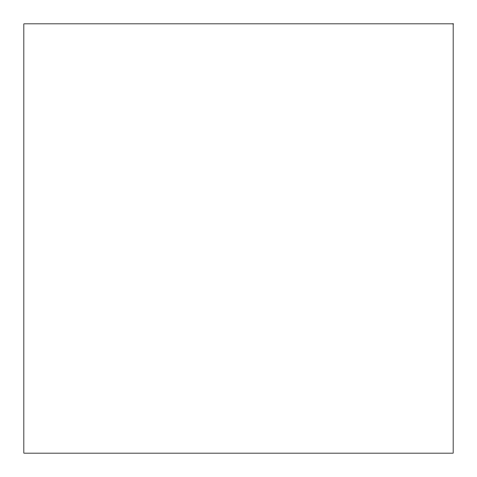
<?xml version="1.0" encoding="UTF-8"?>
<svg xmlns="http://www.w3.org/2000/svg" width="477" height="477" viewBox="0 0 477 477"><rect width="100%" height="100%" fill="white"/><g stroke="black" fill="none" stroke-linecap="round" stroke-linejoin="round"><path stroke-width="0.72" d="M453.15 23.85L23.85 23.85L23.85 453.15L453.15 453.15L453.15 23.85"/></g></svg>
